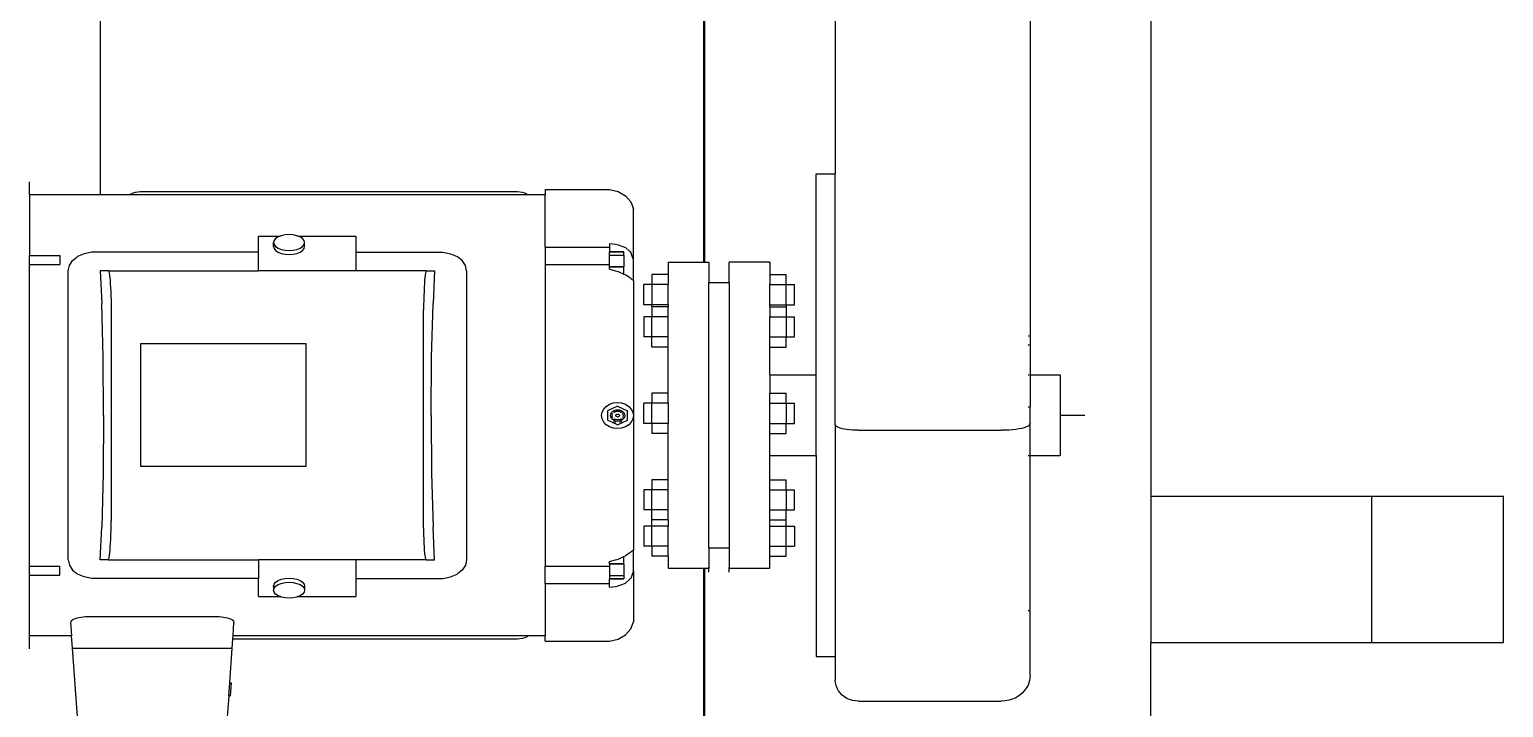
# Model space of a CAD drawing. Header units: millimetres. Extents: x 44692 to 659456, y -26273 to 96111.
# Drawn here: x 275482 to 276115, y -9309 to -9017 of the extents above; entities that cross this region are included whole.
import ezdxf

# ---------------------------------------------------------------- set-up
doc = ezdxf.new("R2010")
doc.units = ezdxf.units.MM
doc.header["$LTSCALE"] = 100
doc.layers.add('Edges', color=7, linetype='Continuous')

msp = doc.modelspace()

# ---------------------------------------------------------------- linework, layer by layer
at = {"layer": 'Edges'}
for p, q in [((275963.47, -8513.01), (275963.47, -9217.974)), ((275911.658, -8743.475), (275911.658, -9148.913)), ((275512.575, -9088.372), (275512.575, -8751.169)), ((275771.996, -9117.387), (275771.996, -8753.285)), ((275771.59, -9117.387), (275771.59, -8767.728)), ((275827.958, -8846.091), (275827.958, -9079.371)), ((275819.822, -9079.371), (275827.958, -9079.371)), ((275819.822, -9165.771), (275819.822, -9079.371)), ((275827.958, -9187.233), (275827.958, -9079.371)), ((275482.047, -9088.372), (275482.047, -9082.798)), ((275703.454, -9086.06), (275731.059, -9086.06)), ((275703.454, -9086.06), (275703.454, -9088.372)), ((275731.059, -9086.06), (275734.761, -9087.001)), ((275512.575, -9088.372), (275482.047, -9088.372)), ((275482.047, -9088.372), (275482.047, -9114.428)), ((275525.191, -9088.372), (275512.575, -9088.372)), ((275525.52, -9088.178), (275525.191, -9088.372)), ((275695.914, -9088.372), (275525.191, -9088.372)), ((275526.469, -9087.757), (275525.52, -9088.178)), ((275527.476, -9087.437), (275526.469, -9087.757)), ((275528.523, -9087.222), (275527.476, -9087.437)), ((275529.596, -9087.116), (275528.523, -9087.222)), ((275691.509, -9087.116), (275529.596, -9087.116)), ((275692.582, -9087.222), (275691.509, -9087.116)), ((275693.63, -9087.437), (275692.582, -9087.222)), ((275694.636, -9087.757), (275693.63, -9087.437)), ((275695.585, -9088.178), (275694.636, -9087.757)), ((275695.914, -9088.372), (275695.585, -9088.178)), ((275703.454, -9088.372), (275695.914, -9088.372)), ((275703.454, -9110.906), (275703.454, -9088.372)), ((275734.761, -9087.001), (275737.908, -9088.847)), ((275737.908, -9088.847), (275740.176, -9091.408)), ((275740.176, -9091.408), (275741.332, -9094.421)), ((275741.332, -9116.164), (275741.332, -9094.421)), ((275590.147, -9105.961), (275589.691, -9106.14)), ((275591.755, -9105.621), (275590.147, -9105.961)), ((275593.48, -9105.505), (275591.755, -9105.621)), ((275595.205, -9105.621), (275593.48, -9105.505)), ((275596.813, -9105.961), (275595.205, -9105.621)), ((275597.269, -9106.14), (275596.813, -9105.961)), ((275580.339, -9106.14), (275589.691, -9106.14)), ((275580.339, -9112.964), (275580.339, -9106.14)), ((275587.041, -9108.028), (275586.814, -9108.909)), ((275586.814, -9110.645), (275586.814, -9108.909)), ((275586.814, -9108.909), (275587.038, -9109.777)), ((275587.038, -9109.777), (275586.814, -9110.645)), ((275586.814, -9110.645), (275587.041, -9111.526)), ((275587.038, -9109.777), (275587.707, -9110.611)), ((275587.707, -9107.207), (275587.041, -9108.028)), ((275587.041, -9111.526), (275587.707, -9112.347)), ((275588.767, -9106.502), (275587.707, -9107.207)), ((275587.707, -9110.611), (275588.767, -9111.316)), ((275589.691, -9106.14), (275588.767, -9106.502)), ((275588.767, -9111.316), (275590.147, -9111.857)), ((275590.147, -9111.857), (275591.755, -9112.197)), ((275591.755, -9112.197), (275593.48, -9112.313)), ((275593.48, -9112.313), (275595.205, -9112.197)), ((275595.205, -9112.197), (275596.813, -9111.857)), ((275596.813, -9111.857), (275598.194, -9111.316)), ((275597.269, -9106.14), (275622.178, -9106.14)), ((275598.194, -9106.502), (275597.269, -9106.14)), ((275599.253, -9107.207), (275598.194, -9106.502)), ((275598.194, -9111.316), (275599.253, -9110.611)), ((275599.919, -9108.028), (275599.253, -9107.207)), ((275599.253, -9110.611), (275599.922, -9109.777)), ((275599.253, -9112.347), (275599.919, -9111.526)), ((275600.146, -9108.909), (275599.919, -9108.028)), ((275599.919, -9111.526), (275600.146, -9110.645)), ((275599.922, -9109.777), (275600.146, -9108.909)), ((275600.146, -9110.645), (275599.922, -9109.777)), ((275600.146, -9110.645), (275600.146, -9108.909)), ((275622.178, -9106.14), (275622.178, -9112.964)), ((275703.454, -9110.906), (275731.059, -9110.906)), ((275703.454, -9110.906), (275703.454, -9118.387)), ((275731.059, -9109.367), (275733.563, -9109.646)), ((275731.059, -9109.367), (275731.059, -9110.906)), ((275731.059, -9110.906), (275731.059, -9112.938)), ((275733.563, -9109.646), (275734.761, -9109.836)), ((275734.761, -9109.836), (275737.867, -9110.974)), ((275737.867, -9110.974), (275737.908, -9110.993)), ((275739.837, -9112.706), (275737.908, -9110.993)), ((275482.047, -9114.428), (275495.11, -9114.428)), ((275482.047, -9118.368), (275482.047, -9114.428)), ((275482.047, -9118.368), (275495.11, -9118.368)), ((275482.047, -9247.919), (275482.047, -9118.368)), ((275495.11, -9114.428), (275495.11, -9118.368)), ((275499.19, -9118.772), (275500.553, -9116.647)), ((275500.553, -9116.647), (275502.355, -9115.131)), ((275502.721, -9114.886), (275502.355, -9115.131)), ((275505.547, -9113.774), (275502.721, -9114.886)), ((275508.837, -9113.075), (275505.547, -9113.774)), ((275510.481, -9112.964), (275508.837, -9113.075)), ((275580.339, -9112.964), (275510.481, -9112.964)), ((275580.339, -9121.052), (275580.339, -9112.964)), ((275587.707, -9112.347), (275588.767, -9113.052)), ((275588.767, -9113.052), (275590.147, -9113.593)), ((275590.147, -9113.593), (275591.755, -9113.933)), ((275591.755, -9113.933), (275593.48, -9114.049)), ((275593.48, -9114.049), (275595.205, -9113.933)), ((275595.205, -9113.933), (275596.813, -9113.593)), ((275596.813, -9113.593), (275598.194, -9113.052)), ((275598.194, -9113.052), (275599.253, -9112.347)), ((275622.178, -9112.964), (275657.87, -9112.964)), ((275622.178, -9112.964), (275622.178, -9121.052)), ((275657.87, -9112.964), (275659.514, -9113.075)), ((275659.514, -9113.075), (275662.804, -9113.774)), ((275662.804, -9113.774), (275665.63, -9114.886)), ((275665.63, -9114.886), (275665.996, -9115.131)), ((275667.798, -9116.647), (275665.996, -9115.131)), ((275669.161, -9118.772), (275667.798, -9116.647)), ((275703.454, -9118.387), (275731.059, -9118.387)), ((275703.454, -9118.387), (275703.454, -9247.868)), ((275731.059, -9112.938), (275737.157, -9112.938)), ((275731.059, -9114.29), (275731.059, -9112.938)), ((275737.157, -9112.938), (275731.059, -9112.938)), ((275731.059, -9114.29), (275737.157, -9114.29)), ((275731.059, -9118.387), (275731.059, -9114.29)), ((275731.059, -9119.336), (275731.059, -9118.387)), ((275737.157, -9114.29), (275737.157, -9112.938)), ((275737.157, -9114.29), (275737.157, -9119.336)), ((275740.176, -9113.069), (275739.837, -9112.706)), ((275740.845, -9114.722), (275740.176, -9113.069)), ((275741.332, -9116.164), (275740.845, -9114.722)), ((275741.332, -9125.152), (275741.332, -9116.164)), ((275756.273, -9117.387), (275771.59, -9117.387)), ((275756.273, -9117.387), (275756.273, -9122.672)), ((275771.59, -9117.387), (275771.996, -9117.387)), ((275771.996, -9117.387), (275773.733, -9117.387)), ((275773.733, -9117.387), (275773.733, -9126.027)), ((275799.923, -9117.387), (275782.463, -9117.387)), ((275782.463, -9126.027), (275782.463, -9117.387)), ((275799.923, -9117.387), (275799.923, -9122.672)), ((275498.725, -9121.052), (275499.19, -9118.772)), ((275498.725, -9245.204), (275498.725, -9121.052)), ((275512.368, -9121.052), (275513.059, -9135.047)), ((275516.037, -9121.052), (275512.368, -9121.052)), ((275516.037, -9121.052), (275516.171, -9121.462)), ((275516.037, -9121.052), (275580.339, -9121.052)), ((275516.171, -9121.462), (275516.3, -9122.092)), ((275516.3, -9122.092), (275516.425, -9122.934)), ((275516.425, -9122.934), (275516.543, -9123.979)), ((275516.543, -9123.979), (275516.653, -9125.214)), ((275622.178, -9121.052), (275580.339, -9121.052)), ((275652.313, -9121.052), (275622.178, -9121.052)), ((275651.808, -9123.979), (275651.698, -9125.214)), ((275651.926, -9122.934), (275651.808, -9123.979)), ((275652.05, -9122.092), (275651.926, -9122.934)), ((275652.18, -9121.462), (275652.05, -9122.092)), ((275652.313, -9121.052), (275652.18, -9121.462)), ((275652.313, -9121.052), (275655.982, -9121.052)), ((275655.982, -9121.052), (275655.292, -9135.047)), ((275669.626, -9121.052), (275669.161, -9118.772)), ((275669.626, -9121.052), (275669.626, -9245.204)), ((275731.059, -9119.336), (275737.157, -9119.336)), ((275731.059, -9120.393), (275731.059, -9119.336)), ((275737.157, -9119.336), (275731.059, -9119.336)), ((275731.059, -9120.393), (275733.563, -9121.067)), ((275733.563, -9121.067), (275734.761, -9121.315)), ((275734.761, -9121.315), (275737.157, -9122.459)), ((275737.157, -9122.459), (275737.157, -9119.336)), ((275737.157, -9122.459), (275737.867, -9122.798)), ((275737.867, -9122.798), (275737.908, -9122.813)), ((275739.837, -9124.127), (275737.908, -9122.813)), ((275740.176, -9124.278), (275739.837, -9124.127)), ((275740.845, -9124.962), (275740.176, -9124.278)), ((275741.332, -9125.152), (275740.845, -9124.962)), ((275756.273, -9122.672), (275749.289, -9122.672)), ((275749.289, -9122.672), (275749.289, -9126.992)), ((275756.273, -9122.672), (275756.273, -9126.992)), ((275799.923, -9122.672), (275806.907, -9122.672)), ((275799.923, -9122.672), (275799.923, -9126.992)), ((275806.907, -9126.992), (275806.907, -9122.672)), ((275516.653, -9125.214), (275516.754, -9126.626)), ((275516.754, -9126.626), (275516.845, -9128.197)), ((275516.845, -9128.197), (275516.925, -9129.911)), ((275516.925, -9129.911), (275516.992, -9131.747)), ((275651.426, -9129.911), (275651.359, -9131.747)), ((275651.506, -9128.197), (275651.426, -9129.911)), ((275651.596, -9126.626), (275651.506, -9128.197)), ((275651.698, -9125.214), (275651.596, -9126.626)), ((275741.332, -9125.152), (275741.332, -9183.128)), ((275749.289, -9126.992), (275745.797, -9126.992)), ((275745.797, -9135.632), (275745.797, -9126.992)), ((275756.273, -9126.992), (275749.289, -9126.992)), ((275749.289, -9126.992), (275749.289, -9135.632)), ((275756.273, -9135.632), (275756.273, -9126.992)), ((275773.733, -9126.027), (275782.463, -9126.027)), ((275773.733, -9240.075), (275773.733, -9126.027)), ((275782.463, -9126.027), (275782.463, -9240.075)), ((275799.923, -9126.992), (275806.907, -9126.992)), ((275799.923, -9135.632), (275799.923, -9126.992)), ((275806.907, -9126.992), (275810.399, -9126.992)), ((275806.907, -9135.632), (275806.907, -9126.992)), ((275810.399, -9135.632), (275810.399, -9126.992)), ((275513.677, -9158.239), (275513.059, -9135.047)), ((275516.992, -9131.747), (275517.046, -9133.685)), ((275517.046, -9133.685), (275517.086, -9135.701)), ((275517.086, -9135.701), (275517.113, -9137.773)), ((275651.264, -9135.701), (275651.238, -9137.773)), ((275651.305, -9133.685), (275651.264, -9135.701)), ((275651.359, -9131.747), (275651.305, -9133.685)), ((275654.674, -9158.239), (275655.292, -9135.047)), ((275749.289, -9135.632), (275745.797, -9135.632)), ((275749.289, -9136.496), (275749.289, -9135.632)), ((275756.273, -9135.632), (275749.289, -9135.632)), ((275756.273, -9136.496), (275749.289, -9136.496)), ((275749.289, -9136.496), (275749.289, -9140.816)), ((275756.273, -9135.632), (275756.273, -9136.496)), ((275756.273, -9140.816), (275756.273, -9136.496)), ((275799.923, -9135.632), (275806.907, -9135.632)), ((275799.923, -9136.496), (275799.923, -9135.632)), ((275799.923, -9136.496), (275806.907, -9136.496)), ((275799.923, -9136.496), (275799.923, -9140.816)), ((275806.907, -9135.632), (275810.399, -9135.632)), ((275806.907, -9135.632), (275806.907, -9136.496)), ((275806.907, -9136.496), (275806.907, -9140.816)), ((275517.113, -9137.773), (275517.113, -9228.482)), ((275651.238, -9228.482), (275651.238, -9137.773)), ((275749.289, -9140.816), (275745.797, -9140.816)), ((275745.797, -9140.816), (275745.797, -9149.456)), ((275756.273, -9140.816), (275749.289, -9140.816)), ((275749.289, -9149.456), (275749.289, -9140.816)), ((275756.273, -9149.456), (275756.273, -9140.816)), ((275799.923, -9140.816), (275806.907, -9140.816)), ((275799.923, -9149.456), (275799.923, -9140.816)), ((275806.907, -9140.816), (275810.399, -9140.816)), ((275806.907, -9140.816), (275806.907, -9149.456)), ((275810.399, -9149.456), (275810.399, -9140.816)), ((275749.289, -9149.456), (275745.797, -9149.456)), ((275749.289, -9153.776), (275749.289, -9149.456)), ((275756.273, -9149.456), (275749.289, -9149.456)), ((275756.273, -9153.776), (275756.273, -9149.456)), ((275799.923, -9149.456), (275806.907, -9149.456)), ((275799.923, -9153.776), (275799.923, -9149.456)), ((275806.907, -9153.776), (275806.907, -9149.456)), ((275806.907, -9149.456), (275810.399, -9149.456)), ((275910.712, -9148.913), (275911.235, -9148.913)), ((275911.552, -9148.913), (275911.658, -9148.913)), ((275911.658, -9148.913), (275911.658, -9152.512)), ((275600.843, -9152.35), (275529.713, -9152.35)), ((275529.713, -9152.35), (275529.713, -9204.967)), ((275600.843, -9204.967), (275600.843, -9152.35)), ((275756.273, -9153.776), (275749.289, -9153.776)), ((275756.273, -9173.648), (275756.273, -9153.776)), ((275799.923, -9153.776), (275806.907, -9153.776)), ((275799.923, -9165.771), (275799.923, -9153.776)), ((275911.235, -9152.889), (275910.712, -9153.069)), ((275911.658, -9152.512), (275911.552, -9152.702)), ((275911.658, -9152.512), (275911.658, -9165.771)), ((275513.887, -9183.128), (275513.677, -9158.239)), ((275654.463, -9183.128), (275654.674, -9158.239)), ((275799.923, -9165.771), (275819.822, -9165.771)), ((275799.923, -9165.771), (275799.923, -9173.648)), ((275819.822, -9200.331), (275819.822, -9165.771)), ((275910.712, -9165.771), (275911.235, -9165.771)), ((275911.552, -9165.771), (275911.658, -9165.771)), ((275911.658, -9165.771), (275924.582, -9165.771)), ((275911.658, -9165.771), (275911.658, -9179.479)), ((275924.582, -9165.771), (275924.582, -9200.331)), ((275749.289, -9173.648), (275749.289, -9177.968)), ((275756.273, -9173.648), (275749.289, -9173.648)), ((275756.273, -9177.968), (275756.273, -9173.648)), ((275799.923, -9177.968), (275799.923, -9173.648)), ((275799.923, -9173.648), (275806.907, -9173.648)), ((275806.907, -9177.968), (275806.907, -9173.648)), ((275727.634, -9183.21), (275727.868, -9181.768)), ((275727.868, -9181.768), (275728.552, -9180.423)), ((275728.552, -9180.423), (275729.64, -9179.269)), ((275729.64, -9179.269), (275731.059, -9178.383)), ((275734.483, -9179.188), (275730.203, -9181.199)), ((275730.203, -9181.199), (275730.203, -9185.222)), ((275731.059, -9178.383), (275732.711, -9177.826)), ((275731.866, -9181.96), (275732.354, -9181.442)), ((275732.354, -9181.442), (275732.99, -9181.045)), ((275732.711, -9177.826), (275734.483, -9177.636)), ((275732.867, -9181.86), (275733.353, -9181.557)), ((275732.99, -9181.045), (275733.731, -9180.795)), ((275733.353, -9181.557), (275733.919, -9181.366)), ((275733.731, -9180.795), (275734.526, -9180.71)), ((275733.919, -9181.366), (275734.526, -9181.301)), ((275734.483, -9177.636), (275736.256, -9177.826)), ((275734.483, -9179.188), (275738.764, -9181.199)), ((275734.526, -9180.71), (275735.321, -9180.795)), ((275734.526, -9181.301), (275735.133, -9181.366)), ((275735.133, -9181.366), (275735.699, -9181.557)), ((275735.321, -9180.795), (275736.062, -9181.045)), ((275735.699, -9181.557), (275736.185, -9181.86)), ((275736.062, -9181.045), (275736.699, -9181.442)), ((275736.256, -9177.826), (275737.908, -9178.383)), ((275736.699, -9181.442), (275737.187, -9181.96)), ((275737.908, -9178.383), (275739.326, -9179.269)), ((275738.764, -9185.222), (275738.764, -9181.199)), ((275739.326, -9179.269), (275740.415, -9180.423)), ((275740.415, -9180.423), (275741.099, -9181.768)), ((275741.099, -9181.768), (275741.332, -9183.128)), ((275749.289, -9177.968), (275745.797, -9177.968)), ((275745.797, -9186.608), (275745.797, -9177.968)), ((275756.273, -9177.968), (275749.289, -9177.968)), ((275749.289, -9186.608), (275749.289, -9177.968)), ((275756.273, -9177.968), (275756.273, -9186.608)), ((275799.923, -9177.968), (275806.907, -9177.968)), ((275799.923, -9186.608), (275799.923, -9177.968)), ((275806.907, -9177.968), (275810.399, -9177.968)), ((275806.907, -9177.968), (275806.907, -9186.608)), ((275810.399, -9186.608), (275810.399, -9177.968)), ((275910.712, -9179.479), (275911.235, -9179.479)), ((275911.552, -9179.479), (275911.658, -9179.479)), ((275911.658, -9186.663), (275911.658, -9179.479)), ((275513.887, -9183.128), (275513.677, -9208.016)), ((275654.463, -9183.128), (275654.674, -9208.016)), ((275727.868, -9184.653), (275727.634, -9183.21)), ((275728.552, -9185.997), (275727.868, -9184.653)), ((275729.64, -9187.152), (275728.552, -9185.997)), ((275731.059, -9188.037), (275729.64, -9187.152)), ((275734.483, -9187.233), (275730.203, -9185.222)), ((275732.711, -9188.594), (275731.059, -9188.037)), ((275731.454, -9183.21), (275731.559, -9182.563)), ((275731.559, -9183.857), (275731.454, -9183.21)), ((275731.559, -9182.563), (275731.866, -9181.96)), ((275731.866, -9184.46), (275731.559, -9183.857)), ((275732.354, -9184.978), (275731.866, -9184.46)), ((275732.18, -9183.21), (275732.26, -9182.716)), ((275732.26, -9183.704), (275732.18, -9183.21)), ((275732.26, -9182.716), (275732.494, -9182.256)), ((275732.494, -9184.165), (275732.26, -9183.704)), ((275732.99, -9185.375), (275732.354, -9184.978)), ((275732.737, -9185.732), (275733.562, -9186.01)), ((275733.353, -9184.864), (275732.867, -9184.56)), ((275733.731, -9185.625), (275732.99, -9185.375)), ((275733.919, -9185.055), (275733.353, -9184.864)), ((275733.562, -9186.01), (275733.603, -9186.014)), ((275733.731, -9183.21), (275733.758, -9183.043)), ((275733.758, -9183.378), (275733.731, -9183.21)), ((275734.526, -9185.71), (275733.731, -9185.625)), ((275733.758, -9183.043), (275733.838, -9182.887)), ((275733.838, -9183.534), (275733.758, -9183.378)), ((275733.838, -9182.887), (275733.964, -9182.753)), ((275733.964, -9183.668), (275733.838, -9183.534)), ((275734.526, -9185.12), (275733.919, -9185.055)), ((275733.964, -9182.753), (275734.129, -9182.65)), ((275734.129, -9183.771), (275733.964, -9183.668)), ((275734.129, -9182.65), (275734.32, -9182.585)), ((275734.32, -9183.835), (275734.129, -9183.771)), ((275734.32, -9182.585), (275734.526, -9182.563)), ((275734.526, -9183.857), (275734.32, -9183.835)), ((275734.483, -9187.233), (275738.764, -9185.222)), ((275734.526, -9182.563), (275734.732, -9182.585)), ((275734.732, -9183.835), (275734.526, -9183.857)), ((275735.133, -9185.055), (275734.526, -9185.12)), ((275735.321, -9185.625), (275734.526, -9185.71)), ((275734.732, -9182.585), (275734.924, -9182.65)), ((275734.924, -9183.771), (275734.732, -9183.835)), ((275734.924, -9182.65), (275735.088, -9182.753)), ((275735.088, -9183.668), (275734.924, -9183.771)), ((275735.088, -9182.753), (275735.215, -9182.887)), ((275735.215, -9183.534), (275735.088, -9183.668)), ((275735.699, -9184.864), (275735.133, -9185.055)), ((275735.215, -9182.887), (275735.294, -9183.043)), ((275735.294, -9183.378), (275735.215, -9183.534)), ((275735.294, -9183.043), (275735.321, -9183.21)), ((275735.321, -9183.21), (275735.294, -9183.378)), ((275736.062, -9185.375), (275735.321, -9185.625)), ((275735.444, -9185.997), (275736.264, -9185.72)), ((275736.185, -9184.56), (275735.699, -9184.864)), ((275736.699, -9184.978), (275736.062, -9185.375)), ((275737.908, -9188.037), (275736.256, -9188.594)), ((275736.264, -9185.72), (275736.294, -9185.702)), ((275736.558, -9182.256), (275736.793, -9182.716)), ((275736.793, -9183.704), (275736.558, -9184.165)), ((275737.187, -9184.46), (275736.699, -9184.978)), ((275736.793, -9182.716), (275736.872, -9183.21)), ((275736.872, -9183.21), (275736.793, -9183.704)), ((275737.187, -9181.96), (275737.494, -9182.563)), ((275737.494, -9183.857), (275737.187, -9184.46)), ((275737.494, -9182.563), (275737.598, -9183.21)), ((275737.598, -9183.21), (275737.494, -9183.857)), ((275739.326, -9187.152), (275737.908, -9188.037)), ((275740.415, -9185.997), (275739.326, -9187.152)), ((275741.099, -9184.653), (275740.415, -9185.997)), ((275741.332, -9183.21), (275741.099, -9184.653)), ((275741.332, -9183.21), (275741.332, -9183.128)), ((275741.332, -9183.21), (275741.332, -9241.103)), ((275749.289, -9186.608), (275745.797, -9186.608)), ((275749.289, -9186.608), (275749.289, -9190.928)), ((275756.273, -9186.608), (275749.289, -9186.608)), ((275756.273, -9190.928), (275756.273, -9186.608)), ((275799.923, -9190.928), (275799.923, -9186.608)), ((275799.923, -9186.608), (275806.907, -9186.608)), ((275806.907, -9186.608), (275810.399, -9186.608)), ((275806.907, -9190.928), (275806.907, -9186.608)), ((275828.044, -9187.538), (275827.958, -9187.233)), ((275827.958, -9187.233), (275827.958, -9286.731)), ((275828.299, -9187.837), (275828.044, -9187.538)), ((275828.719, -9188.126), (275828.299, -9187.837)), ((275829.297, -9188.4), (275828.719, -9188.126)), ((275909.992, -9188.114), (275909.089, -9188.43)), ((275910.712, -9187.774), (275909.992, -9188.114)), ((275911.235, -9187.414), (275910.712, -9187.774)), ((275911.552, -9187.042), (275911.235, -9187.414)), ((275911.658, -9186.663), (275911.552, -9187.042)), ((275911.658, -9200.331), (275911.658, -9186.663)), ((275924.582, -9183.051), (275935.058, -9183.051)), ((275734.483, -9188.784), (275732.711, -9188.594)), ((275736.256, -9188.594), (275734.483, -9188.784)), ((275756.273, -9190.928), (275749.289, -9190.928)), ((275756.273, -9210.8), (275756.273, -9190.928)), ((275799.923, -9190.928), (275806.907, -9190.928)), ((275799.923, -9200.331), (275799.923, -9190.928)), ((275830.023, -9188.654), (275829.297, -9188.4)), ((275830.885, -9188.883), (275830.023, -9188.654)), ((275831.867, -9189.084), (275830.885, -9188.883)), ((275832.954, -9189.254), (275831.867, -9189.084)), ((275834.126, -9189.389), (275832.954, -9189.254)), ((275835.363, -9189.487), (275834.126, -9189.389)), ((275836.645, -9189.546), (275835.363, -9189.487)), ((275837.949, -9189.566), (275836.645, -9189.546)), ((275837.949, -9189.566), (275899.223, -9189.566)), ((275900.846, -9189.541), (275899.223, -9189.566)), ((275902.442, -9189.467), (275900.846, -9189.541)), ((275903.982, -9189.345), (275902.442, -9189.467)), ((275905.441, -9189.177), (275903.982, -9189.345)), ((275906.793, -9188.966), (275905.441, -9189.177)), ((275908.016, -9188.716), (275906.793, -9188.966)), ((275909.089, -9188.43), (275908.016, -9188.716)), ((275799.923, -9200.331), (275819.822, -9200.331)), ((275799.923, -9210.8), (275799.923, -9200.331)), ((275819.822, -9200.331), (275819.822, -9286.731)), ((275910.712, -9200.331), (275911.235, -9200.331)), ((275911.552, -9200.331), (275911.658, -9200.331)), ((275911.658, -9200.331), (275924.582, -9200.331)), ((275911.658, -9267.011), (275911.658, -9200.331)), ((275529.713, -9204.967), (275600.843, -9204.967)), ((275513.677, -9208.016), (275513.059, -9231.208)), ((275654.674, -9208.016), (275655.292, -9231.208)), ((275756.273, -9210.8), (275749.289, -9210.8)), ((275749.289, -9210.8), (275749.289, -9215.12)), ((275756.273, -9215.12), (275756.273, -9210.8)), ((275799.923, -9210.8), (275806.907, -9210.8)), ((275799.923, -9215.12), (275799.923, -9210.8)), ((275806.907, -9215.12), (275806.907, -9210.8)), ((275749.289, -9215.12), (275745.797, -9215.12)), ((275745.797, -9215.12), (275745.797, -9223.76)), ((275756.273, -9215.12), (275749.289, -9215.12)), ((275749.289, -9223.76), (275749.289, -9215.12)), ((275756.273, -9223.76), (275756.273, -9215.12)), ((275799.923, -9215.12), (275806.907, -9215.12)), ((275799.923, -9223.76), (275799.923, -9215.12)), ((275806.907, -9215.12), (275810.399, -9215.12)), ((275806.907, -9215.12), (275806.907, -9223.76)), ((275810.399, -9223.76), (275810.399, -9215.12)), ((275963.47, -9217.974), (275963.47, -9280.71)), ((276058.338, -9217.974), (275963.47, -9217.974)), ((276114.846, -9217.974), (276058.338, -9217.974)), ((276058.338, -9280.71), (276058.338, -9217.974)), ((276114.846, -9280.71), (276114.846, -9217.974)), ((275749.289, -9223.76), (275745.797, -9223.76)), ((275756.273, -9223.76), (275749.289, -9223.76)), ((275749.289, -9228.08), (275749.289, -9223.76)), ((275756.273, -9228.08), (275756.273, -9223.76)), ((275773.733, -9228.904), (275773.733, -9225.698)), ((275799.923, -9228.08), (275799.923, -9223.76)), ((275799.923, -9223.76), (275806.907, -9223.76)), ((275806.907, -9223.76), (275810.399, -9223.76)), ((275806.907, -9228.08), (275806.907, -9223.76)), ((275512.368, -9245.204), (275513.059, -9231.208)), ((275517.046, -9232.571), (275517.086, -9230.554)), ((275517.086, -9230.554), (275517.113, -9228.482)), ((275651.264, -9230.554), (275651.238, -9228.482)), ((275651.305, -9232.571), (275651.264, -9230.554)), ((275655.982, -9245.204), (275655.292, -9231.208)), ((275749.289, -9230.672), (275745.797, -9230.672)), ((275745.797, -9230.672), (275745.797, -9239.312)), ((275749.289, -9230.672), (275749.289, -9228.08)), ((275756.273, -9228.08), (275749.289, -9228.08)), ((275756.273, -9230.672), (275749.289, -9230.672)), ((275749.289, -9239.312), (275749.289, -9230.672)), ((275756.273, -9228.08), (275756.273, -9230.672)), ((275756.273, -9239.312), (275756.273, -9230.672)), ((275773.733, -9232.813), (275773.733, -9228.904)), ((275799.923, -9228.08), (275806.907, -9228.08)), ((275799.923, -9230.672), (275799.923, -9228.08)), ((275799.923, -9230.672), (275806.907, -9230.672)), ((275799.923, -9239.312), (275799.923, -9230.672)), ((275806.907, -9230.672), (275806.907, -9228.08)), ((275806.907, -9230.672), (275810.399, -9230.672)), ((275806.907, -9239.312), (275806.907, -9230.672)), ((275810.399, -9230.672), (275810.399, -9239.312)), ((275516.754, -9239.63), (275516.845, -9238.058)), ((275516.845, -9238.058), (275516.925, -9236.344)), ((275516.925, -9236.344), (275516.992, -9234.508)), ((275516.992, -9234.508), (275517.046, -9232.571)), ((275651.359, -9234.508), (275651.305, -9232.571)), ((275651.426, -9236.344), (275651.359, -9234.508)), ((275651.506, -9238.058), (275651.426, -9236.344)), ((275651.596, -9239.63), (275651.506, -9238.058)), ((275773.733, -9234.962), (275773.733, -9232.813)), ((275516.037, -9245.204), (275516.171, -9244.793)), ((275516.171, -9244.793), (275516.3, -9244.163)), ((275516.3, -9244.163), (275516.425, -9243.321)), ((275516.425, -9243.321), (275516.543, -9242.277)), ((275516.543, -9242.277), (275516.653, -9241.041)), ((275516.653, -9241.041), (275516.754, -9239.63)), ((275651.698, -9241.041), (275651.596, -9239.63)), ((275651.808, -9242.277), (275651.698, -9241.041)), ((275651.926, -9243.321), (275651.808, -9242.277)), ((275652.05, -9244.163), (275651.926, -9243.321)), ((275652.18, -9244.793), (275652.05, -9244.163)), ((275652.313, -9245.204), (275652.18, -9244.793)), ((275731.059, -9245.862), (275733.563, -9245.188)), ((275733.563, -9245.188), (275734.761, -9244.94)), ((275734.761, -9244.94), (275737.157, -9243.796)), ((275737.157, -9243.796), (275737.867, -9243.457)), ((275737.157, -9246.92), (275737.157, -9243.796)), ((275737.867, -9243.457), (275737.908, -9243.442)), ((275739.837, -9242.128), (275737.908, -9243.442)), ((275740.176, -9241.978), (275739.837, -9242.128)), ((275740.845, -9241.293), (275740.176, -9241.978)), ((275741.332, -9241.103), (275740.845, -9241.293)), ((275741.332, -9250.091), (275741.332, -9241.103)), ((275749.289, -9239.312), (275745.797, -9239.312)), ((275749.289, -9239.312), (275749.289, -9243.632)), ((275756.273, -9239.312), (275749.289, -9239.312)), ((275756.273, -9243.632), (275749.289, -9243.632)), ((275756.273, -9243.632), (275756.273, -9239.312)), ((275756.273, -9243.632), (275756.273, -9248.715)), ((275773.733, -9240.075), (275782.463, -9240.075)), ((275773.733, -9240.075), (275773.733, -9248.715)), ((275782.463, -9240.075), (275782.463, -9248.715)), ((275799.923, -9239.312), (275806.907, -9239.312)), ((275799.923, -9243.632), (275799.923, -9239.312)), ((275799.923, -9243.632), (275806.907, -9243.632)), ((275799.923, -9248.715), (275799.923, -9243.632)), ((275806.907, -9239.312), (275810.399, -9239.312)), ((275806.907, -9243.632), (275806.907, -9239.312)), ((275482.047, -9247.919), (275495.11, -9247.919)), ((275482.047, -9251.827), (275482.047, -9247.919)), ((275495.11, -9251.827), (275495.11, -9247.919)), ((275498.725, -9245.204), (275499.19, -9247.483)), ((275499.19, -9247.483), (275500.553, -9249.608)), ((275500.553, -9249.608), (275502.355, -9251.124)), ((275502.721, -9251.369), (275502.355, -9251.124)), ((275505.547, -9252.481), (275502.721, -9251.369)), ((275516.037, -9245.204), (275512.368, -9245.204)), ((275516.037, -9245.204), (275580.339, -9245.204)), ((275622.178, -9245.204), (275580.339, -9245.204)), ((275580.339, -9245.204), (275580.339, -9253.291)), ((275652.313, -9245.204), (275622.178, -9245.204)), ((275622.178, -9245.204), (275622.178, -9253.291)), ((275652.313, -9245.204), (275655.982, -9245.204)), ((275662.804, -9252.481), (275665.63, -9251.369)), ((275665.63, -9251.369), (275665.996, -9251.124)), ((275667.798, -9249.608), (275665.996, -9251.124)), ((275669.161, -9247.483), (275667.798, -9249.608)), ((275669.626, -9245.204), (275669.161, -9247.483)), ((275703.454, -9247.868), (275731.059, -9247.868)), ((275703.454, -9255.349), (275703.454, -9247.868)), ((275731.059, -9246.92), (275731.059, -9245.862)), ((275731.059, -9246.92), (275737.157, -9246.92)), ((275731.059, -9246.92), (275731.059, -9247.868)), ((275737.157, -9246.92), (275731.059, -9246.92)), ((275731.059, -9247.868), (275731.059, -9251.965)), ((275737.157, -9246.92), (275737.157, -9251.965)), ((275741.332, -9250.091), (275740.845, -9251.533)), ((275741.332, -9250.091), (275741.332, -9271.834)), ((275756.273, -9248.715), (275771.59, -9248.715)), ((275771.59, -9318.774), (275771.59, -9248.715)), ((275771.59, -9248.715), (275771.996, -9248.715)), ((275771.996, -9318.774), (275771.996, -9248.715)), ((275771.996, -9248.715), (275773.733, -9248.715)), ((275773.733, -9250.514), (275773.733, -9248.365)), ((275782.463, -9250.514), (275782.463, -9248.365)), ((275782.463, -9248.715), (275799.923, -9248.715)), ((275482.047, -9251.827), (275495.11, -9251.827)), ((275482.047, -9251.851), (275482.047, -9251.827)), ((275482.047, -9251.851), (275495.11, -9251.851)), ((275482.047, -9277.884), (275482.047, -9251.851)), ((275495.11, -9251.851), (275495.11, -9251.827)), ((275508.837, -9253.18), (275505.547, -9252.481)), ((275510.481, -9253.291), (275508.837, -9253.18)), ((275580.339, -9253.291), (275510.481, -9253.291)), ((275580.339, -9261.018), (275580.339, -9253.291)), ((275586.814, -9256.512), (275587.041, -9255.631)), ((275586.814, -9256.512), (275586.814, -9258.248)), ((275587.038, -9257.38), (275586.814, -9256.512)), ((275586.814, -9258.248), (275587.038, -9257.38)), ((275587.038, -9257.38), (275587.707, -9256.546)), ((275587.041, -9255.631), (275587.707, -9254.81)), ((275587.707, -9254.81), (275588.767, -9254.105)), ((275587.707, -9256.546), (275588.767, -9255.841)), ((275588.767, -9254.105), (275590.147, -9253.564)), ((275588.767, -9255.841), (275590.147, -9255.3)), ((275590.147, -9253.564), (275591.755, -9253.224)), ((275590.147, -9255.3), (275591.755, -9254.96)), ((275591.755, -9253.224), (275593.48, -9253.108)), ((275591.755, -9254.96), (275593.48, -9254.844)), ((275593.48, -9253.108), (275595.205, -9253.224)), ((275593.48, -9254.844), (275595.205, -9254.96)), ((275595.205, -9253.224), (275596.813, -9253.564)), ((275595.205, -9254.96), (275596.813, -9255.3)), ((275596.813, -9253.564), (275598.194, -9254.105)), ((275596.813, -9255.3), (275598.194, -9255.841)), ((275598.194, -9254.105), (275599.253, -9254.81)), ((275598.194, -9255.841), (275599.253, -9256.546)), ((275599.253, -9254.81), (275599.919, -9255.631)), ((275599.253, -9256.546), (275599.922, -9257.38)), ((275599.919, -9255.631), (275600.146, -9256.512)), ((275600.146, -9256.512), (275599.922, -9257.38)), ((275599.922, -9257.38), (275600.146, -9258.248)), ((275600.146, -9256.512), (275600.146, -9258.248)), ((275622.178, -9253.291), (275657.87, -9253.291)), ((275622.178, -9253.291), (275622.178, -9261.018)), ((275657.87, -9253.291), (275659.514, -9253.18)), ((275659.514, -9253.18), (275662.804, -9252.481)), ((275703.454, -9255.349), (275731.059, -9255.349)), ((275703.454, -9255.349), (275703.454, -9277.884)), ((275731.059, -9251.965), (275737.157, -9251.965)), ((275731.059, -9251.965), (275731.059, -9253.318)), ((275731.059, -9253.318), (275737.157, -9253.318)), ((275731.059, -9255.349), (275731.059, -9253.318)), ((275737.157, -9253.318), (275731.059, -9253.318)), ((275731.059, -9256.888), (275731.059, -9255.349)), ((275731.059, -9256.888), (275733.563, -9256.61)), ((275733.563, -9256.61), (275734.761, -9256.419)), ((275734.761, -9256.419), (275737.867, -9255.281)), ((275737.157, -9251.965), (275737.157, -9253.318)), ((275737.867, -9255.281), (275737.908, -9255.262)), ((275739.837, -9253.549), (275737.908, -9255.262)), ((275740.176, -9253.186), (275739.837, -9253.549)), ((275740.845, -9251.533), (275740.176, -9253.186)), ((275580.339, -9261.018), (275589.691, -9261.018)), ((275587.041, -9259.129), (275586.814, -9258.248)), ((275587.707, -9259.95), (275587.041, -9259.129)), ((275588.767, -9260.655), (275587.707, -9259.95)), ((275589.691, -9261.018), (275588.767, -9260.655)), ((275590.147, -9261.196), (275589.691, -9261.018)), ((275591.755, -9261.537), (275590.147, -9261.196)), ((275593.48, -9261.653), (275591.755, -9261.537)), ((275595.205, -9261.537), (275593.48, -9261.653)), ((275596.813, -9261.196), (275595.205, -9261.537)), ((275597.269, -9261.018), (275596.813, -9261.196)), ((275598.194, -9260.655), (275597.269, -9261.018)), ((275597.269, -9261.018), (275622.178, -9261.018)), ((275599.253, -9259.95), (275598.194, -9260.655)), ((275599.919, -9259.129), (275599.253, -9259.95)), ((275600.146, -9258.248), (275599.919, -9259.129)), ((275501.162, -9270.592), (275501.794, -9270.336)), ((275501.794, -9270.336), (275502.519, -9270.11)), ((275502.519, -9270.11), (275503.326, -9269.92)), ((275503.326, -9269.92), (275504.2, -9269.768)), ((275504.2, -9269.768), (275505.127, -9269.658)), ((275505.127, -9269.658), (275506.09, -9269.591)), ((275506.09, -9269.591), (275507.072, -9269.569)), ((275507.072, -9269.569), (275562.492, -9269.569)), ((275562.492, -9269.569), (275563.474, -9269.591)), ((275563.474, -9269.591), (275564.437, -9269.658)), ((275564.437, -9269.658), (275565.364, -9269.768)), ((275565.364, -9269.768), (275566.238, -9269.92)), ((275566.238, -9269.92), (275567.044, -9270.11)), ((275567.044, -9270.11), (275567.77, -9270.336)), ((275567.77, -9270.336), (275568.401, -9270.592)), ((275910.712, -9267.011), (275911.235, -9267.011)), ((275911.552, -9267.011), (275911.658, -9267.011)), ((275911.658, -9294.721), (275911.658, -9267.011)), ((275499.762, -9271.838), (275499.722, -9272.177)), ((275499.722, -9272.177), (275500.131, -9277.884)), ((275499.929, -9271.505), (275499.762, -9271.838)), ((275500.222, -9271.182), (275499.929, -9271.505)), ((275500.222, -9271.182), (275500.636, -9270.876)), ((275500.636, -9270.876), (275501.162, -9270.592)), ((275568.401, -9270.592), (275568.928, -9270.876)), ((275568.928, -9270.876), (275569.341, -9271.182)), ((275569.341, -9271.182), (275569.634, -9271.505)), ((275569.433, -9277.884), (275569.842, -9272.177)), ((275569.634, -9271.505), (275569.802, -9271.838)), ((275569.802, -9271.838), (275569.842, -9272.177)), ((275737.908, -9277.408), (275740.176, -9274.847)), ((275740.176, -9274.847), (275741.332, -9271.834)), ((275500.131, -9277.884), (275482.047, -9277.884)), ((275482.047, -9283.458), (275482.047, -9277.884)), ((275500.509, -9283.162), (275500.131, -9277.884)), ((275502.753, -9314.456), (275500.509, -9283.162)), ((275500.509, -9283.162), (275569.054, -9283.162)), ((275567.988, -9298.029), (275569.054, -9283.162)), ((275569.054, -9283.162), (275569.331, -9279.304)), ((275569.268, -9279.304), (275569.079, -9279.304)), ((275569.369, -9277.884), (275569.18, -9277.884)), ((275569.331, -9279.304), (275569.433, -9277.884)), ((275691.509, -9279.304), (275569.331, -9279.304)), ((275696.196, -9277.884), (275569.433, -9277.884)), ((275692.582, -9279.198), (275691.509, -9279.304)), ((275693.63, -9278.983), (275692.582, -9279.198)), ((275694.636, -9278.663), (275693.63, -9278.983)), ((275695.585, -9278.242), (275694.636, -9278.663)), ((275696.196, -9277.884), (275695.585, -9278.242)), ((275703.454, -9277.884), (275696.196, -9277.884)), ((275703.454, -9280.195), (275703.454, -9277.884)), ((275703.454, -9280.195), (275731.059, -9280.195)), ((275731.059, -9280.195), (275734.761, -9279.254)), ((275734.761, -9279.254), (275737.908, -9277.408)), ((275963.47, -9280.71), (276058.338, -9280.71)), ((275963.47, -9373.368), (275963.47, -9280.71)), ((276058.338, -9280.71), (276114.846, -9280.71)), ((275819.822, -9286.731), (275827.958, -9286.731)), ((275827.958, -9286.731), (275827.958, -9296.923)), ((275911.658, -9294.721), (275911.552, -9296.183)), ((275567.589, -9303.593), (275567.988, -9298.029)), ((275567.988, -9298.029), (275568.615, -9298.058)), ((275568.615, -9298.058), (275568.216, -9303.623)), ((275828.044, -9298.098), (275827.958, -9296.923)), ((275828.299, -9299.252), (275828.044, -9298.098)), ((275828.719, -9300.367), (275828.299, -9299.252)), ((275829.297, -9301.423), (275828.719, -9300.367)), ((275830.023, -9302.401), (275829.297, -9301.423)), ((275909.089, -9301.54), (275908.016, -9302.641)), ((275909.992, -9300.322), (275909.089, -9301.54)), ((275910.712, -9299.008), (275909.992, -9300.322)), ((275911.235, -9297.62), (275910.712, -9299.008)), ((275911.552, -9296.183), (275911.235, -9297.62)), ((275567.589, -9303.593), (275566.81, -9314.456)), ((275567.589, -9303.593), (275568.216, -9303.623)), ((275830.885, -9303.286), (275830.023, -9302.401)), ((275831.867, -9304.062), (275830.885, -9303.286)), ((275832.954, -9304.716), (275831.867, -9304.062)), ((275834.126, -9305.237), (275832.954, -9304.716)), ((275835.363, -9305.615), (275834.126, -9305.237)), ((275836.645, -9305.845), (275835.363, -9305.615)), ((275837.949, -9305.922), (275836.645, -9305.845)), ((275837.949, -9305.922), (275899.223, -9305.922)), ((275900.846, -9305.826), (275899.223, -9305.922)), ((275902.442, -9305.54), (275900.846, -9305.826)), ((275903.982, -9305.069), (275902.442, -9305.54)), ((275905.441, -9304.421), (275903.982, -9305.069)), ((275906.793, -9303.607), (275905.441, -9304.421)), ((275908.016, -9302.641), (275906.793, -9303.607))]:
    msp.add_line(p, q, dxfattribs=at)

doc.saveas('drawing.dxf')
